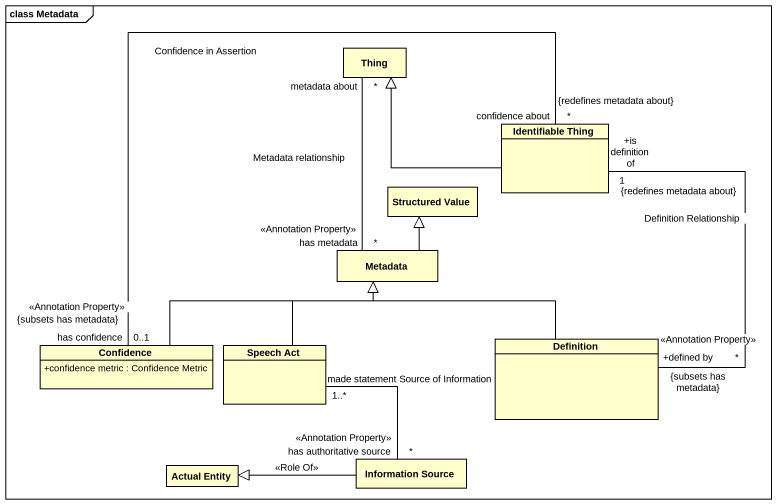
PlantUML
@startuml
mainframe class Metadata
hide circle
hide empty members
skinparam classAttributeIconSize 0
class Thing
class "Identifiable Thing" as Identifiable_Thing
class "Structured Value" as Structured_Value
class Metadata
class Confidence {
  +confidence metric : Confidence Metric
}
class "Speech Act" as Speech_Act
class Definition
class "Actual Entity" as Actual_Entity
class "Information Source" as Information_Source
Identifiable_Thing -left-|> Thing
Metadata "has metadata\n<<Annotation Property>>\n*" -up- "metadata about\n*" Thing : Metadata relationship
Metadata -up-|> Structured_Value
Confidence "has confidence\n<<Annotation Property>>\n0..1\n{subsets has metadata}" -right- "confidence about\n*\n{redefines metadata about}" Identifiable_Thing : Confidence in Assertion
Confidence -right-|> Metadata
Speech_Act -up-|> Metadata
Definition "+defined by\n<<Annotation Property>>\n*\n{subsets has metadata}" -up- "+is definition of\n1\n{redefines metadata about}" Identifiable_Thing : Definition Relationship
Definition -left-|> Metadata
Information_Source "has authoritative source\n<<Annotation Property>>\n*" -up- "made statement\n1..*" Speech_Act : Source of Information
Information_Source -left-|> Actual_Entity : <<Role Of>>
@enduml
